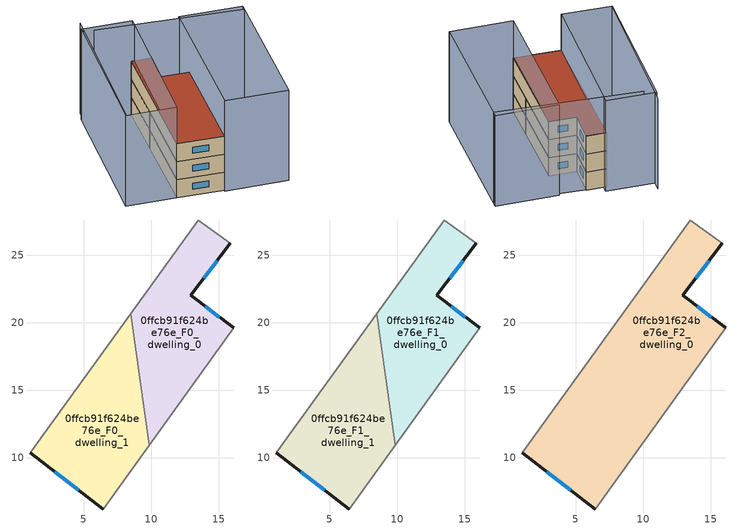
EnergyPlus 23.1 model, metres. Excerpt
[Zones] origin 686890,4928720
0ffcb91f624be76e_F0_dwelling_0
 floor ground (EU_floor_Construction): 15.85,25.89 12.94,22.03 16.12,19.63 9.85,10.93 8.48,20.68 13.48,27.61 z0
 wall outside (EU_wall_Construction): 16.12,19.63 12.94,22.03 15.85,25.89 z0:3
 wall adiabatic (EU_wall_Construction): 15.85,25.89 13.48,27.61 8.48,20.68 / 9.85,10.93 16.12,19.63 z0:3
 wall to 0ffcb91f624be76e_F0_dwelling_1 (EU_wall_Construction): 8.48,20.68 9.85,10.93 z0:3
 window (EU_Window_Construction): 13.91,23.31 14.88,24.6 / 15.06,20.43 14,21.23 z1:2
0ffcb91f624be76e_F0_dwelling_1
 floor ground (EU_floor_Construction): 8.48,20.68 9.85,10.93 6.46,6.22 1.05,10.37 z0
 wall outside (EU_wall_Construction): 1.05,10.37 6.46,6.22 z0:3
 wall adiabatic (EU_wall_Construction): 6.46,6.22 9.85,10.93 / 8.48,20.68 1.05,10.37 z0:3
 window (EU_Window_Construction): 2.85,8.98 4.65,7.6 z1:2
0ffcb91f624be76e_F1_dwelling_0
 floor to 0ffcb91f624be76e_F0_dwelling_0 (EU_floor_Construction): 15.85,25.89 12.94,22.03 16.12,19.63 9.85,10.93 8.48,20.68 13.48,27.61 z3
 wall outside (EU_wall_Construction): 16.12,19.63 12.94,22.03 15.85,25.89 z3:6
 wall adiabatic (EU_wall_Construction): 15.85,25.89 13.48,27.61 8.48,20.68 / 9.85,10.93 16.12,19.63 z3:6
 wall to 0ffcb91f624be76e_F1_dwelling_1 (EU_wall_Construction): 8.48,20.68 9.85,10.93 z3:6
 window (EU_Window_Construction): 13.91,23.31 14.88,24.6 / 15.06,20.43 14,21.23 z4:5
0ffcb91f624be76e_F1_dwelling_1
 floor to 0ffcb91f624be76e_F0_dwelling_1 (EU_floor_Construction): 8.48,20.68 9.85,10.93 6.46,6.22 1.05,10.37 z3
 wall outside (EU_wall_Construction): 1.05,10.37 6.46,6.22 z3:6
 wall adiabatic (EU_wall_Construction): 6.46,6.22 9.85,10.93 / 8.48,20.68 1.05,10.37 z3:6
 window (EU_Window_Construction): 2.85,8.98 4.65,7.6 z4:5
0ffcb91f624be76e_F2_dwelling_0
 floor to 0ffcb91f624be76e_F1_dwelling_0 (EU_floor_Construction): 15.85,25.89 12.94,22.03 16.12,19.63 9.85,10.93 8.48,20.68 13.48,27.61 z6
 floor to 0ffcb91f624be76e_F1_dwelling_1 (EU_floor_Construction): 8.48,20.68 9.85,10.93 6.46,6.22 1.05,10.37 z6
 wall outside (EU_wall_Construction): 1.05,10.37 6.46,6.22 / 16.12,19.63 12.94,22.03 15.85,25.89 z6:9
 wall adiabatic (EU_wall_Construction): 6.46,6.22 16.12,19.63 / 15.85,25.89 13.48,27.61 1.05,10.37 z6:9
 window (EU_Window_Construction): 2.85,8.98 4.65,7.6 / 13.91,23.31 14.88,24.6 / 15.06,20.43 14,21.23 z7:8
 roof outside (EU_roof_Construction): 6.46,6.22 16.12,19.63 12.94,22.03 15.85,25.89 13.48,27.61 1.05,10.37 z9
shading: 9.66,33.49 -4.7,14.77 / 25.94,17.55 9.42,30.88 / 26.45,18.19 13.71,0.66 / 13.71,0.66 6.26,6.07 / 6.26,6.07 19.01,23.6 / 19.01,23.6 26.45,18.19 / -4.81,14.76 8.52,32.52 / 8.52,32.52 14.37,28.13 / 14.37,28.13 1.05,10.37 / 1.05,10.37 -4.81,14.76 z0:15
[Building]
EU S2 Campaign: North Axis=0; Terrain=City; Solar Distribution=FullExterior
[Site:Location]
Bologna: Latitude=44.5; Longitude=11.25; Time Zone=1; Elevation=37
[SizingPeriod:WeatherFileDays]
AnnualSizingPeriod: Begin Month=1; Begin Day of Month=1; End Month=12; End Day of Month=31; Day of Week for Start Day=Monday; Use Weather File Daylight Saving Period=No; Use Weather File Rain and Snow Indicators=No
[MATERIAL]
EU_InternalMass_Material: Roughness=MediumRough; Thickness=0.1; Conductivity=1; Density=1800; Specific Heat=900; Thermal Absorptance=0.9; Solar Absorptance=0.7; Visible Absorptance=0.7
[MATERIAL:NOMASS] Roughness=MediumRough; Thermal Absorptance=0.9; Solar Absorptance=0.7; Visible Absorptance=0.7
Name | Thermal Resistance
EU_wall_NoMass | 0.937881
EU_roof_NoMass | 0.548572
EU_floor_NoMass | 0.71348
[WINDOWMATERIAL:SIMPLEGLAZINGSYSTEM]
EU_Window_SimpleGlazing: UFactor=4.25633; Solar Heat Gain Coefficient=0.85; Visible Transmittance=0.85
[CONSTRUCTION]
EU_wall_Construction: EU_wall_NoMass
EU_roof_Construction: EU_roof_NoMass
EU_floor_Construction: EU_floor_NoMass
EU_InternalMass_Construction: EU_InternalMass_Material
EU_Window_Construction: EU_Window_SimpleGlazing
[ZONE] Type=1; Multiplier=1; Ceiling Height=autocalculate; Floor Area=autocalculate; Part of Total Floor Area=Yes
Name | Volume
0ffcb91f624be76e_F0_dwelling_0 | 189.317
0ffcb91f624be76e_F1_dwelling_0 | 189.319
0ffcb91f624be76e_F2_dwelling_0 | 378.617
0ffcb91f624be76e_F0_dwelling_1; 0ffcb91f624be76e_F1_dwelling_1 | 189.311
[INTERNALMASS] Construction=EU_InternalMass_Construction
Name | Zone or ZoneList | Surface Area
0ffcb91f624be76e_F0_dwelling_0_EU_InternalMass | 0ffcb91f624be76e_F0_dwelling_0 | 63.1061
0ffcb91f624be76e_F0_dwelling_1_EU_InternalMass | 0ffcb91f624be76e_F0_dwelling_1 | 63.1038
0ffcb91f624be76e_F1_dwelling_0_EU_InternalMass | 0ffcb91f624be76e_F1_dwelling_0 | 63.1061
0ffcb91f624be76e_F1_dwelling_1_EU_InternalMass | 0ffcb91f624be76e_F1_dwelling_1 | 63.1038
0ffcb91f624be76e_F2_dwelling_0_EU_InternalMass | 0ffcb91f624be76e_F2_dwelling_0 | 126.205
[OTHEREQUIPMENT] Fuel Type=Electricity; Design Level Calculation Method=Watts/Area; Power per Zone Floor Area=1; Fraction Latent=0; Fraction Radiant=0; Fraction Lost=0; Carbon Dioxide Generation Rate=0; EndUse Subcategory=EU_Step8_InternalGains
Name | Zone or ZoneList or Space or SpaceList | Schedule
EU_Step8_InternalGain_0ffcb91f624be76e_F0_dwelling_0_f000 | 0ffcb91f624be76e_F0_dwelling_0 | EU_Step8_GainSchedule_0ffcb91f624be76e_F0_dwelling_0_f000
EU_Step8_InternalGain_0ffcb91f624be76e_F0_dwelling_1_f000 | 0ffcb91f624be76e_F0_dwelling_1 | EU_Step8_GainSchedule_0ffcb91f624be76e_F0_dwelling_1_f000
EU_Step8_InternalGain_0ffcb91f624be76e_F1_dwelling_0_f000 | 0ffcb91f624be76e_F1_dwelling_0 | EU_Step8_GainSchedule_0ffcb91f624be76e_F1_dwelling_0_f000
EU_Step8_InternalGain_0ffcb91f624be76e_F1_dwelling_1_f000 | 0ffcb91f624be76e_F1_dwelling_1 | EU_Step8_GainSchedule_0ffcb91f624be76e_F1_dwelling_1_f000
EU_Step8_InternalGain_0ffcb91f624be76e_F2_dwelling_0_f000 | 0ffcb91f624be76e_F2_dwelling_0 | EU_Step8_GainSchedule_0ffcb91f624be76e_F2_dwelling_0_f000
[ZONEVENTILATION:DESIGNFLOWRATE] Schedule=EU_AlwaysOn; Design Flow Rate Calculation Method=AirChanges/Hour; Air Changes per Hour=0.687892; Ventilation Type=Natural; Fan Pressure Rise=0; Fan Total Efficiency=1; Constant Term Coefficient=1; Temperature Term Coefficient=0; Velocity Term Coefficient=0; Velocity Squared Term Coefficient=0; Minimum Indoor Temperature=-100; Maximum Indoor Temperature=100; Delta Temperature=-100; Minimum Outdoor Temperature=-100; Maximum Outdoor Temperature=100; Maximum Wind Speed=40
Name | Zone or ZoneList or Space or SpaceList
EU_ConstantAir_0ffcb91f624be76e_F0_dwelling_0 | 0ffcb91f624be76e_F0_dwelling_0
EU_ConstantAir_0ffcb91f624be76e_F0_dwelling_1 | 0ffcb91f624be76e_F0_dwelling_1
EU_ConstantAir_0ffcb91f624be76e_F1_dwelling_0 | 0ffcb91f624be76e_F1_dwelling_0
EU_ConstantAir_0ffcb91f624be76e_F1_dwelling_1 | 0ffcb91f624be76e_F1_dwelling_1
EU_ConstantAir_0ffcb91f624be76e_F2_dwelling_0 | 0ffcb91f624be76e_F2_dwelling_0
[HVACTEMPLATE:THERMOSTAT] Constant Heating Setpoint=20; Constant Cooling Setpoint=50
EU_HeatOnly_0ffcb91f624be76e_F0_dwelling_0; EU_HeatOnly_0ffcb91f624be76e_F0_dwelling_1; EU_HeatOnly_0ffcb91f624be76e_F1_dwelling_0; EU_HeatOnly_0ffcb91f624be76e_F1_dwelling_1; EU_HeatOnly_0ffcb91f624be76e_F2_dwelling_0
[HVACTEMPLATE:ZONE:IDEALLOADSAIRSYSTEM] System Availability Schedule=EU_AlwaysOn; Maximum Heating Supply Air Temperature=50; Minimum Cooling Supply Air Temperature=13; Maximum Heating Supply Air Humidity Ratio=0.0156; Minimum Cooling Supply Air Humidity Ratio=0.0077; Heating Limit=NoLimit; Cooling Limit=NoLimit; Heating Availability Schedule=EU_AlwaysOn; Cooling Availability Schedule=EU_CoolingOff; Dehumidification Control Type=ConstantSensibleHeatRatio; Cooling Sensible Heat Ratio=0.7; Dehumidification Setpoint=60; Humidification Control Type=None; Humidification Setpoint=30; Outdoor Air Method=None; Outdoor Air Flow Rate per Person=0.00944; Outdoor Air Flow Rate per Zone Floor Area=0; Outdoor Air Flow Rate per Zone=0; Demand Controlled Ventilation Type=None; Outdoor Air Economizer Type=NoEconomizer; Heat Recovery Type=None; Sensible Heat Recovery Effectiveness=0.7; Latent Heat Recovery Effectiveness=0.65
Name | Template Thermostat
0ffcb91f624be76e_F0_dwelling_0 | EU_HeatOnly_0ffcb91f624be76e_F0_dwelling_0
0ffcb91f624be76e_F0_dwelling_1 | EU_HeatOnly_0ffcb91f624be76e_F0_dwelling_1
0ffcb91f624be76e_F1_dwelling_0 | EU_HeatOnly_0ffcb91f624be76e_F1_dwelling_0
0ffcb91f624be76e_F1_dwelling_1 | EU_HeatOnly_0ffcb91f624be76e_F1_dwelling_1
0ffcb91f624be76e_F2_dwelling_0 | EU_HeatOnly_0ffcb91f624be76e_F2_dwelling_0
[SIZING:ZONE] Zone Cooling Design Supply Air Temperature Input Method=SupplyAirTemperature; Zone Cooling Design Supply Air Temperature=13; Zone Heating Design Supply Air Temperature Input Method=SupplyAirTemperature; Zone Heating Design Supply Air Temperature=50; Zone Cooling Design Supply Air Humidity Ratio=0.008; Zone Heating Design Supply Air Humidity Ratio=0.008; Cooling Design Air Flow Method=DesignDay; Cooling Design Air Flow Rate=0; Cooling Minimum Air Flow per Zone Floor Area=0.000762; Cooling Minimum Air Flow=0; Cooling Minimum Air Flow Fraction=0.2; Heating Design Air Flow Method=DesignDay; Heating Design Air Flow Rate=0; Heating Maximum Air Flow per Zone Floor Area=0.002032; Heating Maximum Air Flow=0.141576; Heating Maximum Air Flow Fraction=0.3; Account for Dedicated Outdoor Air System=No; Dedicated Outdoor Air System Control Strategy=NeutralSupplyAir; Dedicated Outdoor Air Low Setpoint Temperature for Design=autosize; Dedicated Outdoor Air High Setpoint Temperature for Design=autosize; Zone Load Sizing Method=Sensible Load Only No Latent Load; Zone Latent Cooling Design Supply Air Humidity Ratio Input Method=HumidityRatioDifference; Zone Cooling Design Supply Air Humidity Ratio Difference=0.005; Zone Latent Heating Design Supply Air Humidity Ratio Input Method=HumidityRatioDifference; Zone Humidification Design Supply Air Humidity Ratio Difference=0.005
0ffcb91f624be76e_F0_dwelling_0; 0ffcb91f624be76e_F0_dwelling_1; 0ffcb91f624be76e_F1_dwelling_0; 0ffcb91f624be76e_F1_dwelling_1; 0ffcb91f624be76e_F2_dwelling_0
[SCHEDULE:CONSTANT]
Name | Hourly Value
EU_AlwaysOn | 1
EU_CoolingOff | 0
[SCHEDULE:FILE] Column Number=1; Rows to Skip at Top=0; Number of Hours of Data=8760; Column Separator=Comma; Interpolate to Timestep=No; Minutes per Item=60; Adjust Schedule for Daylight Savings=Yes
Name | File
EU_Step8_GainSchedule_0ffcb91f624be76e_F0_dwelling_0_f000 | ../../schedules/0ffcb91f624be76e/0ffcb91f624be76e_F0_dwelling_0_f000_gain.csv
EU_Step8_GainSchedule_0ffcb91f624be76e_F0_dwelling_1_f000 | ../../schedules/0ffcb91f624be76e/0ffcb91f624be76e_F0_dwelling_1_f000_gain.csv
EU_Step8_GainSchedule_0ffcb91f624be76e_F1_dwelling_0_f000 | ../../schedules/0ffcb91f624be76e/0ffcb91f624be76e_F1_dwelling_0_f000_gain.csv
EU_Step8_GainSchedule_0ffcb91f624be76e_F1_dwelling_1_f000 | ../../schedules/0ffcb91f624be76e/0ffcb91f624be76e_F1_dwelling_1_f000_gain.csv
EU_Step8_GainSchedule_0ffcb91f624be76e_F2_dwelling_0_f000 | ../../schedules/0ffcb91f624be76e/0ffcb91f624be76e_F2_dwelling_0_f000_gain.csv
